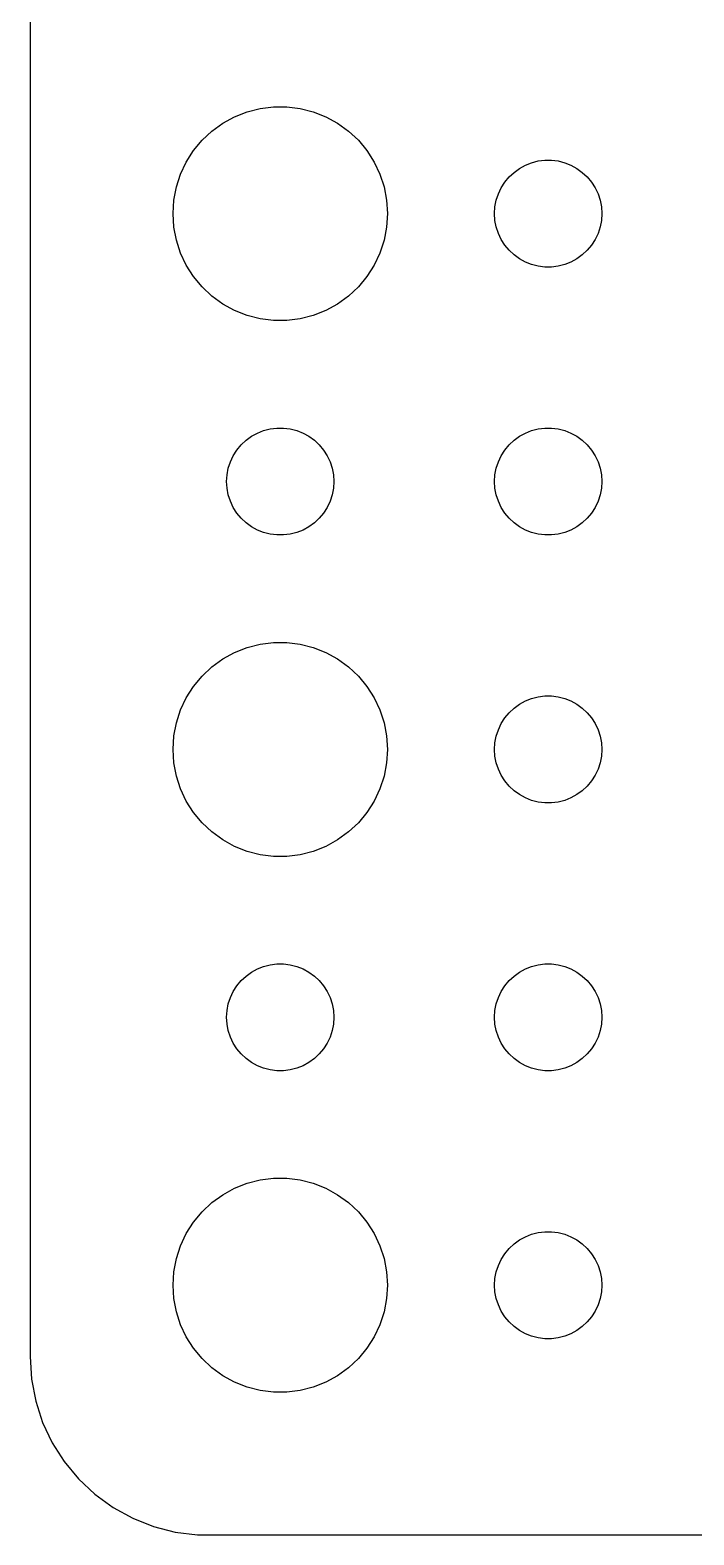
# Model space of a CAD drawing. Header units: metres. Extents: x -90 to 90, y -89 to 89.
# Drawn here: x -89.5 to -70.92, y -89.49 to -47.36 of the extents above; entities that cross this region are included whole.
import ezdxf

# ---------------------------------------------------------------- set-up
doc = ezdxf.new("R2010")
doc.units = ezdxf.units.M

msp = doc.modelspace()

# ---------------------------------------------------------------- linework, layer by layer
for p, q in [((-89.5, 84.5), (-89.5, -84.5)), ((-83.7773, -49.7855), (-83.427, -49.6468)), ((-83.427, -49.6468), (-83.0621, -49.5531)), ((-83.0621, -49.5531), (-82.6884, -49.5059)), ((-82.6884, -49.5059), (-82.3116, -49.5059)), ((-82.3116, -49.5059), (-81.9379, -49.5531)), ((-81.9379, -49.5531), (-81.573, -49.6468)), ((-81.573, -49.6468), (-81.2227, -49.7855)), ((-84.4123, -50.1885), (-84.1075, -49.967)), ((-84.1075, -49.967), (-83.7773, -49.7855)), ((-81.2227, -49.7855), (-80.8925, -49.967)), ((-80.8925, -49.967), (-80.5877, -50.1885)), ((-84.927, -50.7366), (-84.6869, -50.4464)), ((-84.6869, -50.4464), (-84.4123, -50.1885)), ((-80.5877, -50.1885), (-80.3131, -50.4464)), ((-80.3131, -50.4464), (-80.073, -50.7366)), ((-85.1289, -51.0547), (-84.927, -50.7366)), ((-80.073, -50.7366), (-79.8711, -51.0547)), ((-85.4057, -51.7539), (-85.2893, -51.3956)), ((-85.2893, -51.3956), (-85.1289, -51.0547)), ((-79.8711, -51.0547), (-79.7107, -51.3956)), ((-79.7107, -51.3956), (-79.5943, -51.7539)), ((-76.0934, -51.4732), (-75.9561, -51.3442)), ((-75.9561, -51.3442), (-75.8037, -51.2335)), ((-75.8037, -51.2335), (-75.6387, -51.1428)), ((-75.6387, -51.1428), (-75.4635, -51.0734)), ((-75.4635, -51.0734), (-75.2811, -51.0266)), ((-75.2811, -51.0266), (-75.0942, -51.003)), ((-75.0942, -51.003), (-74.9058, -51.003)), ((-74.9058, -51.003), (-74.7189, -51.0266)), ((-74.7189, -51.0266), (-74.5365, -51.0734)), ((-74.5365, -51.0734), (-74.3613, -51.1428)), ((-74.3613, -51.1428), (-74.1963, -51.2335)), ((-74.1963, -51.2335), (-74.0439, -51.3442)), ((-74.0439, -51.3442), (-73.9065, -51.4732)), ((-85.4763, -52.124), (-85.4057, -51.7539)), ((-79.5943, -51.7539), (-79.5237, -52.124)), ((-76.3947, -51.9478), (-76.3145, -51.7774)), ((-76.3145, -51.7774), (-76.2135, -51.6183)), ((-76.2135, -51.6183), (-76.0934, -51.4732)), ((-73.9065, -51.4732), (-73.7865, -51.6183)), ((-73.7865, -51.6183), (-73.6855, -51.7774)), ((-73.6855, -51.7774), (-73.6053, -51.9478)), ((-85.5, -52.5), (-85.4763, -52.124)), ((-79.5237, -52.124), (-79.5, -52.5)), ((-76.4882, -52.312), (-76.4529, -52.127)), ((-76.4529, -52.127), (-76.3947, -51.9478)), ((-73.6053, -51.9478), (-73.5471, -52.127)), ((-73.5471, -52.127), (-73.5118, -52.312)), ((-85.4763, -52.876), (-85.5, -52.5)), ((-79.5, -52.5), (-79.5237, -52.876)), ((-76.5, -52.5), (-76.4882, -52.312)), ((-76.4882, -52.688), (-76.5, -52.5)), ((-73.5118, -52.312), (-73.5, -52.5)), ((-73.5, -52.5), (-73.5118, -52.688)), ((-85.4057, -53.2461), (-85.4763, -52.876)), ((-79.5237, -52.876), (-79.5943, -53.2461)), ((-76.4529, -52.873), (-76.4882, -52.688)), ((-76.3947, -53.0522), (-76.4529, -52.873)), ((-76.3145, -53.2226), (-76.3947, -53.0522)), ((-73.6053, -53.0522), (-73.6855, -53.2226)), ((-73.5471, -52.873), (-73.6053, -53.0522)), ((-73.5118, -52.688), (-73.5471, -52.873)), ((-85.2893, -53.6044), (-85.4057, -53.2461)), ((-79.5943, -53.2461), (-79.7107, -53.6044)), ((-76.2135, -53.3817), (-76.3145, -53.2226)), ((-76.0934, -53.5268), (-76.2135, -53.3817)), ((-73.7865, -53.3817), (-73.9065, -53.5268)), ((-73.6855, -53.2226), (-73.7865, -53.3817)), ((-85.1289, -53.9453), (-85.2893, -53.6044)), ((-79.7107, -53.6044), (-79.8711, -53.9453)), ((-75.9561, -53.6558), (-76.0934, -53.5268)), ((-75.8037, -53.7665), (-75.9561, -53.6558)), ((-75.6387, -53.8572), (-75.8037, -53.7665)), ((-75.4635, -53.9266), (-75.6387, -53.8572)), ((-74.3613, -53.8572), (-74.5365, -53.9266)), ((-74.1963, -53.7665), (-74.3613, -53.8572)), ((-74.0439, -53.6558), (-74.1963, -53.7665)), ((-73.9065, -53.5268), (-74.0439, -53.6558)), ((-84.927, -54.2634), (-85.1289, -53.9453)), ((-84.6869, -54.5536), (-84.927, -54.2634)), ((-80.073, -54.2634), (-80.3131, -54.5536)), ((-79.8711, -53.9453), (-80.073, -54.2634)), ((-75.2811, -53.9734), (-75.4635, -53.9266)), ((-75.0942, -53.997), (-75.2811, -53.9734)), ((-74.9058, -53.997), (-75.0942, -53.997)), ((-74.7189, -53.9734), (-74.9058, -53.997)), ((-74.5365, -53.9266), (-74.7189, -53.9734)), ((-84.4123, -54.8115), (-84.6869, -54.5536)), ((-80.3131, -54.5536), (-80.5877, -54.8115)), ((-84.1075, -55.033), (-84.4123, -54.8115)), ((-83.7773, -55.2145), (-84.1075, -55.033)), ((-80.8925, -55.033), (-81.2227, -55.2145)), ((-80.5877, -54.8115), (-80.8925, -55.033)), ((-83.427, -55.3532), (-83.7773, -55.2145)), ((-83.0621, -55.4469), (-83.427, -55.3532)), ((-82.6884, -55.4941), (-83.0621, -55.4469)), ((-82.3116, -55.4941), (-82.6884, -55.4941)), ((-81.9379, -55.4469), (-82.3116, -55.4941)), ((-81.573, -55.3532), (-81.9379, -55.4469)), ((-81.2227, -55.2145), (-81.573, -55.3532)), ((-82.9635, -58.5734), (-82.7811, -58.5266)), ((-82.7811, -58.5266), (-82.5942, -58.503)), ((-82.5942, -58.503), (-82.4058, -58.503)), ((-82.4058, -58.503), (-82.2189, -58.5266)), ((-82.2189, -58.5266), (-82.0365, -58.5734)), ((-75.4635, -58.5734), (-75.2811, -58.5266)), ((-75.2811, -58.5266), (-75.0942, -58.503)), ((-75.0942, -58.503), (-74.9058, -58.503)), ((-74.9058, -58.503), (-74.7189, -58.5266)), ((-74.7189, -58.5266), (-74.5365, -58.5734)), ((-83.7135, -59.1183), (-83.5934, -58.9732)), ((-83.5934, -58.9732), (-83.4561, -58.8442)), ((-83.4561, -58.8442), (-83.3037, -58.7335)), ((-83.3037, -58.7335), (-83.1387, -58.6428)), ((-83.1387, -58.6428), (-82.9635, -58.5734)), ((-82.0365, -58.5734), (-81.8613, -58.6428)), ((-81.8613, -58.6428), (-81.6963, -58.7335)), ((-81.6963, -58.7335), (-81.5439, -58.8442)), ((-81.5439, -58.8442), (-81.4065, -58.9732)), ((-81.4065, -58.9732), (-81.2865, -59.1183)), ((-76.2135, -59.1183), (-76.0934, -58.9732)), ((-76.0934, -58.9732), (-75.9561, -58.8442)), ((-75.9561, -58.8442), (-75.8037, -58.7335)), ((-75.8037, -58.7335), (-75.6387, -58.6428)), ((-75.6387, -58.6428), (-75.4635, -58.5734)), ((-74.5365, -58.5734), (-74.3613, -58.6428)), ((-74.3613, -58.6428), (-74.1963, -58.7335)), ((-74.1963, -58.7335), (-74.0439, -58.8442)), ((-74.0439, -58.8442), (-73.9065, -58.9732)), ((-73.9065, -58.9732), (-73.7865, -59.1183)), ((-83.8947, -59.4478), (-83.8145, -59.2774)), ((-83.8145, -59.2774), (-83.7135, -59.1183)), ((-81.2865, -59.1183), (-81.1855, -59.2774)), ((-81.1855, -59.2774), (-81.1053, -59.4478)), ((-76.3947, -59.4478), (-76.3145, -59.2774)), ((-76.3145, -59.2774), (-76.2135, -59.1183)), ((-73.7865, -59.1183), (-73.6855, -59.2774)), ((-73.6855, -59.2774), (-73.6053, -59.4478)), ((-84, -60), (-83.9882, -59.812)), ((-83.9882, -59.812), (-83.9529, -59.627)), ((-83.9529, -59.627), (-83.8947, -59.4478)), ((-81.1053, -59.4478), (-81.0471, -59.627)), ((-81.0471, -59.627), (-81.0118, -59.812)), ((-81.0118, -59.812), (-81, -60)), ((-76.5, -60), (-76.4882, -59.812)), ((-76.4882, -59.812), (-76.4529, -59.627)), ((-76.4529, -59.627), (-76.3947, -59.4478)), ((-73.6053, -59.4478), (-73.5471, -59.627)), ((-73.5471, -59.627), (-73.5118, -59.812)), ((-73.5118, -59.812), (-73.5, -60)), ((-83.9882, -60.188), (-84, -60)), ((-83.9529, -60.373), (-83.9882, -60.188)), ((-81.0118, -60.188), (-81.0471, -60.373)), ((-81, -60), (-81.0118, -60.188)), ((-76.4882, -60.188), (-76.5, -60)), ((-76.4529, -60.373), (-76.4882, -60.188)), ((-73.5118, -60.188), (-73.5471, -60.373)), ((-73.5, -60), (-73.5118, -60.188)), ((-83.8947, -60.5522), (-83.9529, -60.373)), ((-83.8145, -60.7226), (-83.8947, -60.5522)), ((-81.1053, -60.5522), (-81.1855, -60.7226)), ((-81.0471, -60.373), (-81.1053, -60.5522)), ((-76.3947, -60.5522), (-76.4529, -60.373)), ((-76.3145, -60.7226), (-76.3947, -60.5522)), ((-73.6053, -60.5522), (-73.6855, -60.7226)), ((-73.5471, -60.373), (-73.6053, -60.5522)), ((-83.7135, -60.8817), (-83.8145, -60.7226)), ((-83.5934, -61.0268), (-83.7135, -60.8817)), ((-83.4561, -61.1558), (-83.5934, -61.0268)), ((-81.4065, -61.0268), (-81.5439, -61.1558)), ((-81.2865, -60.8817), (-81.4065, -61.0268)), ((-81.1855, -60.7226), (-81.2865, -60.8817)), ((-76.2135, -60.8817), (-76.3145, -60.7226)), ((-76.0934, -61.0268), (-76.2135, -60.8817)), ((-75.9561, -61.1558), (-76.0934, -61.0268)), ((-73.9065, -61.0268), (-74.0439, -61.1558)), ((-73.7865, -60.8817), (-73.9065, -61.0268)), ((-73.6855, -60.7226), (-73.7865, -60.8817)), ((-83.3037, -61.2665), (-83.4561, -61.1558)), ((-83.1387, -61.3572), (-83.3037, -61.2665)), ((-82.9635, -61.4266), (-83.1387, -61.3572)), ((-82.7811, -61.4734), (-82.9635, -61.4266)), ((-82.5942, -61.497), (-82.7811, -61.4734)), ((-82.4058, -61.497), (-82.5942, -61.497)), ((-82.2189, -61.4734), (-82.4058, -61.497)), ((-82.0365, -61.4266), (-82.2189, -61.4734)), ((-81.8613, -61.3572), (-82.0365, -61.4266)), ((-81.6963, -61.2665), (-81.8613, -61.3572)), ((-81.5439, -61.1558), (-81.6963, -61.2665)), ((-75.8037, -61.2665), (-75.9561, -61.1558)), ((-75.6387, -61.3572), (-75.8037, -61.2665)), ((-75.4635, -61.4266), (-75.6387, -61.3572)), ((-75.2811, -61.4734), (-75.4635, -61.4266)), ((-75.0942, -61.497), (-75.2811, -61.4734)), ((-74.9058, -61.497), (-75.0942, -61.497)), ((-74.7189, -61.4734), (-74.9058, -61.497)), ((-74.5365, -61.4266), (-74.7189, -61.4734)), ((-74.3613, -61.3572), (-74.5365, -61.4266)), ((-74.1963, -61.2665), (-74.3613, -61.3572)), ((-74.0439, -61.1558), (-74.1963, -61.2665)), ((-84.1075, -64.967), (-83.7773, -64.7855)), ((-83.7773, -64.7855), (-83.427, -64.6468)), ((-83.427, -64.6468), (-83.0621, -64.5531)), ((-83.0621, -64.5531), (-82.6884, -64.5059)), ((-82.6884, -64.5059), (-82.3116, -64.5059)), ((-82.3116, -64.5059), (-81.9379, -64.5531)), ((-81.9379, -64.5531), (-81.573, -64.6468)), ((-81.573, -64.6468), (-81.2227, -64.7855)), ((-81.2227, -64.7855), (-80.8925, -64.967)), ((-84.6869, -65.4464), (-84.4123, -65.1885)), ((-84.4123, -65.1885), (-84.1075, -64.967)), ((-80.8925, -64.967), (-80.5877, -65.1885)), ((-80.5877, -65.1885), (-80.3131, -65.4464)), ((-84.927, -65.7366), (-84.6869, -65.4464)), ((-80.3131, -65.4464), (-80.073, -65.7366)), ((-85.2893, -66.3956), (-85.1289, -66.0547)), ((-85.1289, -66.0547), (-84.927, -65.7366)), ((-80.073, -65.7366), (-79.8711, -66.0547)), ((-79.8711, -66.0547), (-79.7107, -66.3956)), ((-75.6387, -66.1428), (-75.4635, -66.0734)), ((-75.4635, -66.0734), (-75.2811, -66.0266)), ((-75.2811, -66.0266), (-75.0942, -66.003)), ((-75.0942, -66.003), (-74.9058, -66.003)), ((-74.9058, -66.003), (-74.7189, -66.0266)), ((-74.7189, -66.0266), (-74.5365, -66.0734)), ((-74.5365, -66.0734), (-74.3613, -66.1428)), ((-85.4057, -66.7539), (-85.2893, -66.3956)), ((-79.7107, -66.3956), (-79.5943, -66.7539)), ((-76.2135, -66.6183), (-76.0934, -66.4732)), ((-76.0934, -66.4732), (-75.9561, -66.3442)), ((-75.9561, -66.3442), (-75.8037, -66.2335)), ((-75.8037, -66.2335), (-75.6387, -66.1428)), ((-74.3613, -66.1428), (-74.1963, -66.2335)), ((-74.1963, -66.2335), (-74.0439, -66.3442)), ((-74.0439, -66.3442), (-73.9065, -66.4732)), ((-73.9065, -66.4732), (-73.7865, -66.6183)), ((-85.4763, -67.124), (-85.4057, -66.7539)), ((-79.5943, -66.7539), (-79.5237, -67.124)), ((-76.4529, -67.127), (-76.3947, -66.9478)), ((-76.3947, -66.9478), (-76.3145, -66.7774)), ((-76.3145, -66.7774), (-76.2135, -66.6183)), ((-73.7865, -66.6183), (-73.6855, -66.7774)), ((-73.6855, -66.7774), (-73.6053, -66.9478)), ((-73.6053, -66.9478), (-73.5471, -67.127)), ((-85.5, -67.5), (-85.4763, -67.124)), ((-79.5237, -67.124), (-79.5, -67.5)), ((-76.5, -67.5), (-76.4882, -67.312)), ((-76.4882, -67.312), (-76.4529, -67.127)), ((-73.5471, -67.127), (-73.5118, -67.312)), ((-73.5118, -67.312), (-73.5, -67.5)), ((-85.4763, -67.876), (-85.5, -67.5)), ((-79.5, -67.5), (-79.5237, -67.876)), ((-76.4882, -67.688), (-76.5, -67.5)), ((-76.4529, -67.873), (-76.4882, -67.688)), ((-73.5118, -67.688), (-73.5471, -67.873)), ((-73.5, -67.5), (-73.5118, -67.688)), ((-85.4057, -68.2461), (-85.4763, -67.876)), ((-85.2893, -68.6044), (-85.4057, -68.2461)), ((-79.5943, -68.2461), (-79.7107, -68.6044)), ((-79.5237, -67.876), (-79.5943, -68.2461)), ((-76.3947, -68.0522), (-76.4529, -67.873)), ((-76.3145, -68.2226), (-76.3947, -68.0522)), ((-76.2135, -68.3817), (-76.3145, -68.2226)), ((-73.6855, -68.2226), (-73.7865, -68.3817)), ((-73.6053, -68.0522), (-73.6855, -68.2226)), ((-73.5471, -67.873), (-73.6053, -68.0522)), ((-85.1289, -68.9453), (-85.2893, -68.6044)), ((-79.7107, -68.6044), (-79.8711, -68.9453)), ((-76.0934, -68.5268), (-76.2135, -68.3817)), ((-75.9561, -68.6558), (-76.0934, -68.5268)), ((-75.8037, -68.7665), (-75.9561, -68.6558)), ((-74.0439, -68.6558), (-74.1963, -68.7665)), ((-73.9065, -68.5268), (-74.0439, -68.6558)), ((-73.7865, -68.3817), (-73.9065, -68.5268)), ((-84.927, -69.2634), (-85.1289, -68.9453)), ((-79.8711, -68.9453), (-80.073, -69.2634)), ((-75.6387, -68.8572), (-75.8037, -68.7665)), ((-75.4635, -68.9266), (-75.6387, -68.8572)), ((-75.2811, -68.9734), (-75.4635, -68.9266)), ((-75.0942, -68.997), (-75.2811, -68.9734)), ((-74.9058, -68.997), (-75.0942, -68.997)), ((-74.7189, -68.9734), (-74.9058, -68.997)), ((-74.5365, -68.9266), (-74.7189, -68.9734)), ((-74.3613, -68.8572), (-74.5365, -68.9266)), ((-74.1963, -68.7665), (-74.3613, -68.8572)), ((-84.6869, -69.5536), (-84.927, -69.2634)), ((-80.073, -69.2634), (-80.3131, -69.5536)), ((-84.4123, -69.8115), (-84.6869, -69.5536)), ((-84.1075, -70.033), (-84.4123, -69.8115)), ((-80.5877, -69.8115), (-80.8925, -70.033)), ((-80.3131, -69.5536), (-80.5877, -69.8115)), ((-83.7773, -70.2145), (-84.1075, -70.033)), ((-83.427, -70.3532), (-83.7773, -70.2145)), ((-83.0621, -70.4469), (-83.427, -70.3532)), ((-81.573, -70.3532), (-81.9379, -70.4469)), ((-81.2227, -70.2145), (-81.573, -70.3532)), ((-80.8925, -70.033), (-81.2227, -70.2145)), ((-82.6884, -70.4941), (-83.0621, -70.4469)), ((-82.3116, -70.4941), (-82.6884, -70.4941)), ((-81.9379, -70.4469), (-82.3116, -70.4941)), ((-83.3037, -73.7335), (-83.1387, -73.6428)), ((-83.1387, -73.6428), (-82.9635, -73.5734)), ((-82.9635, -73.5734), (-82.7811, -73.5266)), ((-82.7811, -73.5266), (-82.5942, -73.503)), ((-82.5942, -73.503), (-82.4058, -73.503)), ((-82.4058, -73.503), (-82.2189, -73.5266)), ((-82.2189, -73.5266), (-82.0365, -73.5734)), ((-82.0365, -73.5734), (-81.8613, -73.6428)), ((-81.8613, -73.6428), (-81.6963, -73.7335)), ((-75.8037, -73.7335), (-75.6387, -73.6428)), ((-75.6387, -73.6428), (-75.4635, -73.5734)), ((-75.4635, -73.5734), (-75.2811, -73.5266)), ((-75.2811, -73.5266), (-75.0942, -73.503)), ((-75.0942, -73.503), (-74.9058, -73.503)), ((-74.9058, -73.503), (-74.7189, -73.5266)), ((-74.7189, -73.5266), (-74.5365, -73.5734)), ((-74.5365, -73.5734), (-74.3613, -73.6428)), ((-74.3613, -73.6428), (-74.1963, -73.7335)), ((-83.8145, -74.2774), (-83.7135, -74.1183)), ((-83.7135, -74.1183), (-83.5934, -73.9732)), ((-83.5934, -73.9732), (-83.4561, -73.8442)), ((-83.4561, -73.8442), (-83.3037, -73.7335)), ((-81.6963, -73.7335), (-81.5439, -73.8442)), ((-81.5439, -73.8442), (-81.4065, -73.9732)), ((-81.4065, -73.9732), (-81.2865, -74.1183)), ((-81.2865, -74.1183), (-81.1855, -74.2774)), ((-76.3145, -74.2774), (-76.2135, -74.1183)), ((-76.2135, -74.1183), (-76.0934, -73.9732)), ((-76.0934, -73.9732), (-75.9561, -73.8442)), ((-75.9561, -73.8442), (-75.8037, -73.7335)), ((-74.1963, -73.7335), (-74.0439, -73.8442)), ((-74.0439, -73.8442), (-73.9065, -73.9732)), ((-73.9065, -73.9732), (-73.7865, -74.1183)), ((-73.7865, -74.1183), (-73.6855, -74.2774)), ((-83.9529, -74.627), (-83.8947, -74.4478)), ((-83.8947, -74.4478), (-83.8145, -74.2774)), ((-81.1855, -74.2774), (-81.1053, -74.4478)), ((-81.1053, -74.4478), (-81.0471, -74.627)), ((-76.4529, -74.627), (-76.3947, -74.4478)), ((-76.3947, -74.4478), (-76.3145, -74.2774)), ((-73.6855, -74.2774), (-73.6053, -74.4478)), ((-73.6053, -74.4478), (-73.5471, -74.627)), ((-84, -75), (-83.9882, -74.812)), ((-83.9882, -74.812), (-83.9529, -74.627)), ((-81.0471, -74.627), (-81.0118, -74.812)), ((-81.0118, -74.812), (-81, -75)), ((-76.5, -75), (-76.4882, -74.812)), ((-76.4882, -74.812), (-76.4529, -74.627)), ((-73.5471, -74.627), (-73.5118, -74.812)), ((-73.5118, -74.812), (-73.5, -75)), ((-83.9882, -75.188), (-84, -75)), ((-83.9529, -75.373), (-83.9882, -75.188)), ((-83.8947, -75.5522), (-83.9529, -75.373)), ((-81.0471, -75.373), (-81.1053, -75.5522)), ((-81.0118, -75.188), (-81.0471, -75.373)), ((-81, -75), (-81.0118, -75.188)), ((-76.4882, -75.188), (-76.5, -75)), ((-76.4529, -75.373), (-76.4882, -75.188)), ((-76.3947, -75.5522), (-76.4529, -75.373)), ((-73.5471, -75.373), (-73.6053, -75.5522)), ((-73.5118, -75.188), (-73.5471, -75.373)), ((-73.5, -75), (-73.5118, -75.188)), ((-83.8145, -75.7226), (-83.8947, -75.5522)), ((-83.7135, -75.8817), (-83.8145, -75.7226)), ((-81.1855, -75.7226), (-81.2865, -75.8817)), ((-81.1053, -75.5522), (-81.1855, -75.7226)), ((-76.3145, -75.7226), (-76.3947, -75.5522)), ((-76.2135, -75.8817), (-76.3145, -75.7226)), ((-73.6855, -75.7226), (-73.7865, -75.8817)), ((-73.6053, -75.5522), (-73.6855, -75.7226)), ((-83.5934, -76.0268), (-83.7135, -75.8817)), ((-83.4561, -76.1558), (-83.5934, -76.0268)), ((-83.3037, -76.2665), (-83.4561, -76.1558)), ((-81.5439, -76.1558), (-81.6963, -76.2665)), ((-81.4065, -76.0268), (-81.5439, -76.1558)), ((-81.2865, -75.8817), (-81.4065, -76.0268)), ((-76.0934, -76.0268), (-76.2135, -75.8817)), ((-75.9561, -76.1558), (-76.0934, -76.0268)), ((-75.8037, -76.2665), (-75.9561, -76.1558)), ((-74.0439, -76.1558), (-74.1963, -76.2665)), ((-73.9065, -76.0268), (-74.0439, -76.1558)), ((-73.7865, -75.8817), (-73.9065, -76.0268)), ((-83.1387, -76.3572), (-83.3037, -76.2665)), ((-82.9635, -76.4266), (-83.1387, -76.3572)), ((-82.7811, -76.4734), (-82.9635, -76.4266)), ((-82.5942, -76.497), (-82.7811, -76.4734)), ((-82.4058, -76.497), (-82.5942, -76.497)), ((-82.2189, -76.4734), (-82.4058, -76.497)), ((-82.0365, -76.4266), (-82.2189, -76.4734)), ((-81.8613, -76.3572), (-82.0365, -76.4266)), ((-81.6963, -76.2665), (-81.8613, -76.3572)), ((-75.6387, -76.3572), (-75.8037, -76.2665)), ((-75.4635, -76.4266), (-75.6387, -76.3572)), ((-75.2811, -76.4734), (-75.4635, -76.4266)), ((-75.0942, -76.497), (-75.2811, -76.4734)), ((-74.9058, -76.497), (-75.0942, -76.497)), ((-74.7189, -76.4734), (-74.9058, -76.497)), ((-74.5365, -76.4266), (-74.7189, -76.4734)), ((-74.3613, -76.3572), (-74.5365, -76.4266)), ((-74.1963, -76.2665), (-74.3613, -76.3572)), ((-83.427, -79.6468), (-83.0621, -79.5531)), ((-83.0621, -79.5531), (-82.6884, -79.5059)), ((-82.6884, -79.5059), (-82.3116, -79.5059)), ((-82.3116, -79.5059), (-81.9379, -79.5531)), ((-81.9379, -79.5531), (-81.573, -79.6468)), ((-84.4123, -80.1885), (-84.1075, -79.967)), ((-84.1075, -79.967), (-83.7773, -79.7855)), ((-83.7773, -79.7855), (-83.427, -79.6468)), ((-81.573, -79.6468), (-81.2227, -79.7855)), ((-81.2227, -79.7855), (-80.8925, -79.967)), ((-80.8925, -79.967), (-80.5877, -80.1885)), ((-84.927, -80.7366), (-84.6869, -80.4464)), ((-84.6869, -80.4464), (-84.4123, -80.1885)), ((-80.5877, -80.1885), (-80.3131, -80.4464)), ((-80.3131, -80.4464), (-80.073, -80.7366)), ((-85.1289, -81.0547), (-84.927, -80.7366)), ((-80.073, -80.7366), (-79.8711, -81.0547)), ((-85.2893, -81.3956), (-85.1289, -81.0547)), ((-79.8711, -81.0547), (-79.7107, -81.3956)), ((-75.9561, -81.3442), (-75.8037, -81.2335)), ((-75.8037, -81.2335), (-75.6387, -81.1428)), ((-75.6387, -81.1428), (-75.4635, -81.0734)), ((-75.4635, -81.0734), (-75.2811, -81.0266)), ((-75.2811, -81.0266), (-75.0942, -81.003)), ((-75.0942, -81.003), (-74.9058, -81.003)), ((-74.9058, -81.003), (-74.7189, -81.0266)), ((-74.7189, -81.0266), (-74.5365, -81.0734)), ((-74.5365, -81.0734), (-74.3613, -81.1428)), ((-74.3613, -81.1428), (-74.1963, -81.2335)), ((-74.1963, -81.2335), (-74.0439, -81.3442)), ((-85.4057, -81.7539), (-85.2893, -81.3956)), ((-79.7107, -81.3956), (-79.5943, -81.7539)), ((-76.3145, -81.7774), (-76.2135, -81.6183)), ((-76.2135, -81.6183), (-76.0934, -81.4732)), ((-76.0934, -81.4732), (-75.9561, -81.3442)), ((-74.0439, -81.3442), (-73.9065, -81.4732)), ((-73.9065, -81.4732), (-73.7865, -81.6183)), ((-73.7865, -81.6183), (-73.6855, -81.7774)), ((-85.5, -82.5), (-85.4763, -82.124)), ((-85.4763, -82.124), (-85.4057, -81.7539)), ((-79.5943, -81.7539), (-79.5237, -82.124)), ((-79.5237, -82.124), (-79.5, -82.5)), ((-76.4882, -82.312), (-76.4529, -82.127)), ((-76.4529, -82.127), (-76.3947, -81.9478)), ((-76.3947, -81.9478), (-76.3145, -81.7774)), ((-73.6855, -81.7774), (-73.6053, -81.9478)), ((-73.6053, -81.9478), (-73.5471, -82.127)), ((-73.5471, -82.127), (-73.5118, -82.312)), ((-85.4763, -82.876), (-85.5, -82.5)), ((-79.5, -82.5), (-79.5237, -82.876)), ((-76.5, -82.5), (-76.4882, -82.312)), ((-76.4882, -82.688), (-76.5, -82.5)), ((-73.5118, -82.312), (-73.5, -82.5)), ((-73.5, -82.5), (-73.5118, -82.688)), ((-85.4057, -83.2461), (-85.4763, -82.876)), ((-79.5237, -82.876), (-79.5943, -83.2461)), ((-76.4529, -82.873), (-76.4882, -82.688)), ((-76.3947, -83.0522), (-76.4529, -82.873)), ((-73.5471, -82.873), (-73.6053, -83.0522)), ((-73.5118, -82.688), (-73.5471, -82.873)), ((-85.2893, -83.6044), (-85.4057, -83.2461)), ((-79.5943, -83.2461), (-79.7107, -83.6044)), ((-76.3145, -83.2226), (-76.3947, -83.0522)), ((-76.2135, -83.3817), (-76.3145, -83.2226)), ((-76.0934, -83.5268), (-76.2135, -83.3817)), ((-73.7865, -83.3817), (-73.9065, -83.5268)), ((-73.6855, -83.2226), (-73.7865, -83.3817)), ((-73.6053, -83.0522), (-73.6855, -83.2226)), ((-85.1289, -83.9453), (-85.2893, -83.6044)), ((-79.7107, -83.6044), (-79.8711, -83.9453)), ((-75.9561, -83.6558), (-76.0934, -83.5268)), ((-75.8037, -83.7665), (-75.9561, -83.6558)), ((-75.6387, -83.8572), (-75.8037, -83.7665)), ((-74.1963, -83.7665), (-74.3613, -83.8572)), ((-74.0439, -83.6558), (-74.1963, -83.7665)), ((-73.9065, -83.5268), (-74.0439, -83.6558)), ((-84.927, -84.2634), (-85.1289, -83.9453)), ((-79.8711, -83.9453), (-80.073, -84.2634)), ((-75.4635, -83.9266), (-75.6387, -83.8572)), ((-75.2811, -83.9734), (-75.4635, -83.9266)), ((-75.0942, -83.997), (-75.2811, -83.9734)), ((-74.9058, -83.997), (-75.0942, -83.997)), ((-74.7189, -83.9734), (-74.9058, -83.997)), ((-74.5365, -83.9266), (-74.7189, -83.9734)), ((-74.3613, -83.8572), (-74.5365, -83.9266)), ((-89.5, -84.5), (-89.4606, -85.1267)), ((-84.6869, -84.5536), (-84.927, -84.2634)), ((-84.4123, -84.8115), (-84.6869, -84.5536)), ((-80.3131, -84.5536), (-80.5877, -84.8115)), ((-80.073, -84.2634), (-80.3131, -84.5536)), ((-84.1075, -85.033), (-84.4123, -84.8115)), ((-83.7773, -85.2145), (-84.1075, -85.033)), ((-80.8925, -85.033), (-81.2227, -85.2145)), ((-80.5877, -84.8115), (-80.8925, -85.033)), ((-89.4606, -85.1267), (-89.3429, -85.7434)), ((-83.427, -85.3532), (-83.7773, -85.2145)), ((-83.0621, -85.4469), (-83.427, -85.3532)), ((-82.6884, -85.4941), (-83.0621, -85.4469)), ((-82.3116, -85.4941), (-82.6884, -85.4941)), ((-81.9379, -85.4469), (-82.3116, -85.4941)), ((-81.573, -85.3532), (-81.9379, -85.4469)), ((-81.2227, -85.2145), (-81.573, -85.3532)), ((-89.3429, -85.7434), (-89.1489, -86.3406)), ((-89.1489, -86.3406), (-88.8815, -86.9088)), ((-88.8815, -86.9088), (-88.5451, -87.4389)), ((-88.5451, -87.4389), (-88.1448, -87.9227)), ((-88.1448, -87.9227), (-87.6871, -88.3526)), ((-87.6871, -88.3526), (-87.1791, -88.7216)), ((-87.1791, -88.7216), (-86.6289, -89.0241)), ((-86.6289, -89.0241), (-86.0451, -89.2553)), ((-86.0451, -89.2553), (-85.4369, -89.4114)), ((-85.4369, -89.4114), (-84.8139, -89.4901)), ((-84.8139, -89.4901), (84.8139, -89.4901))]:
    msp.add_line(p, q)

doc.saveas('drawing.dxf')
